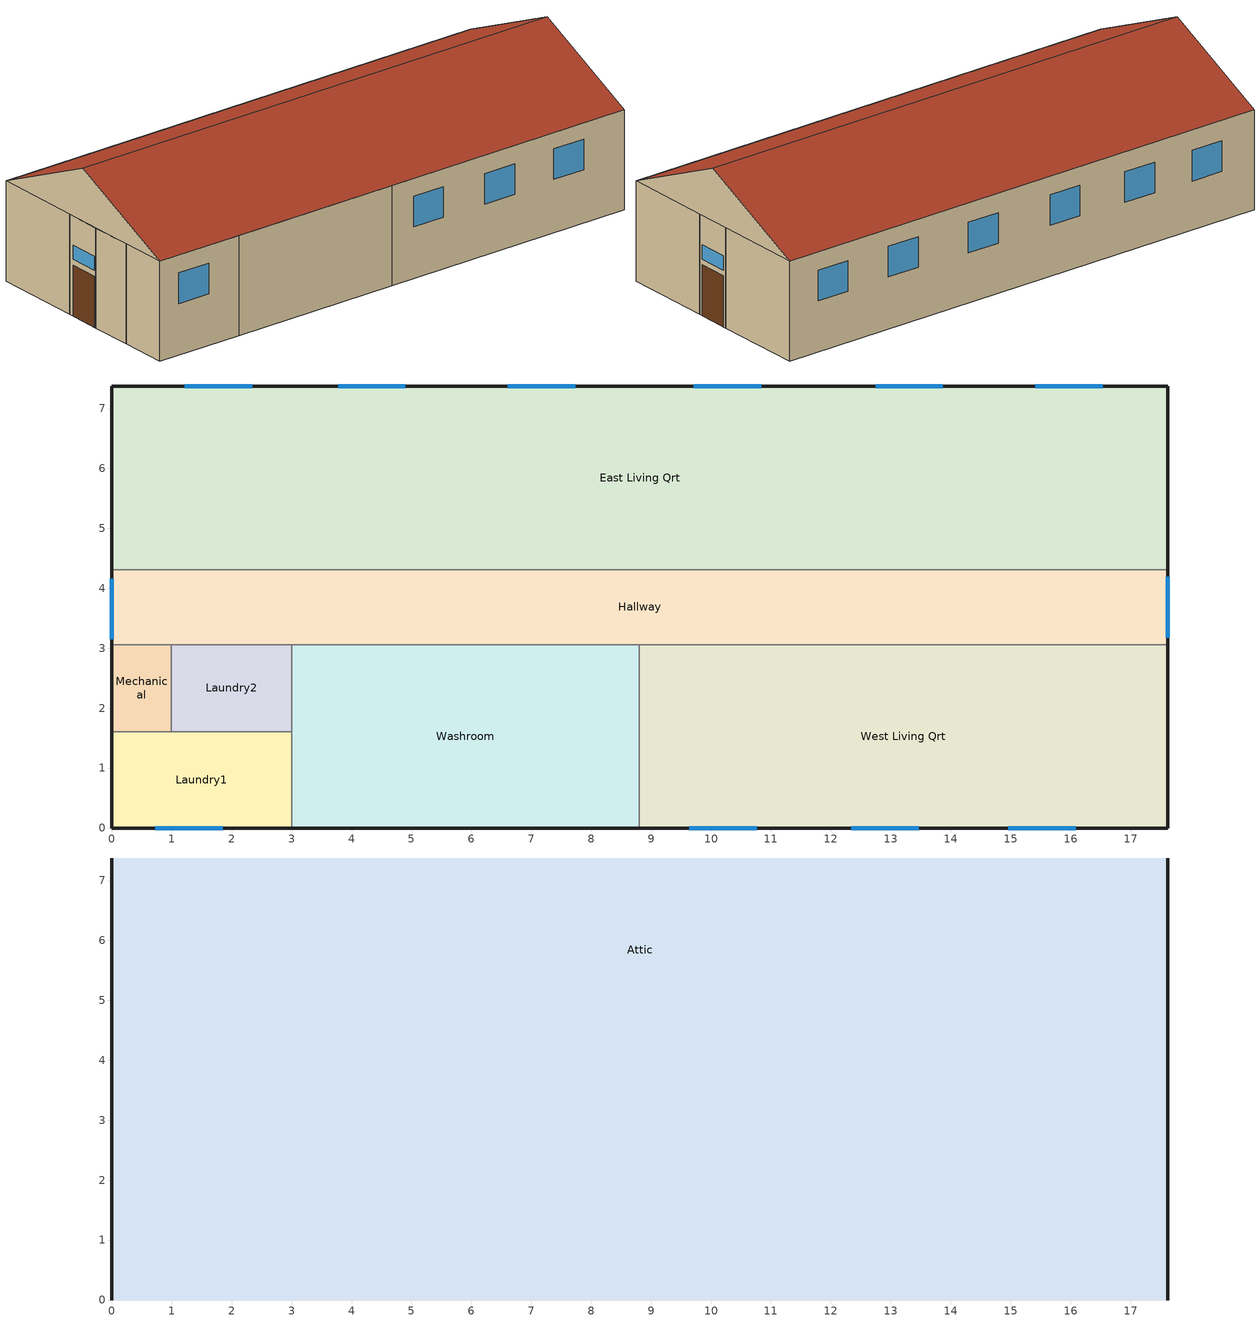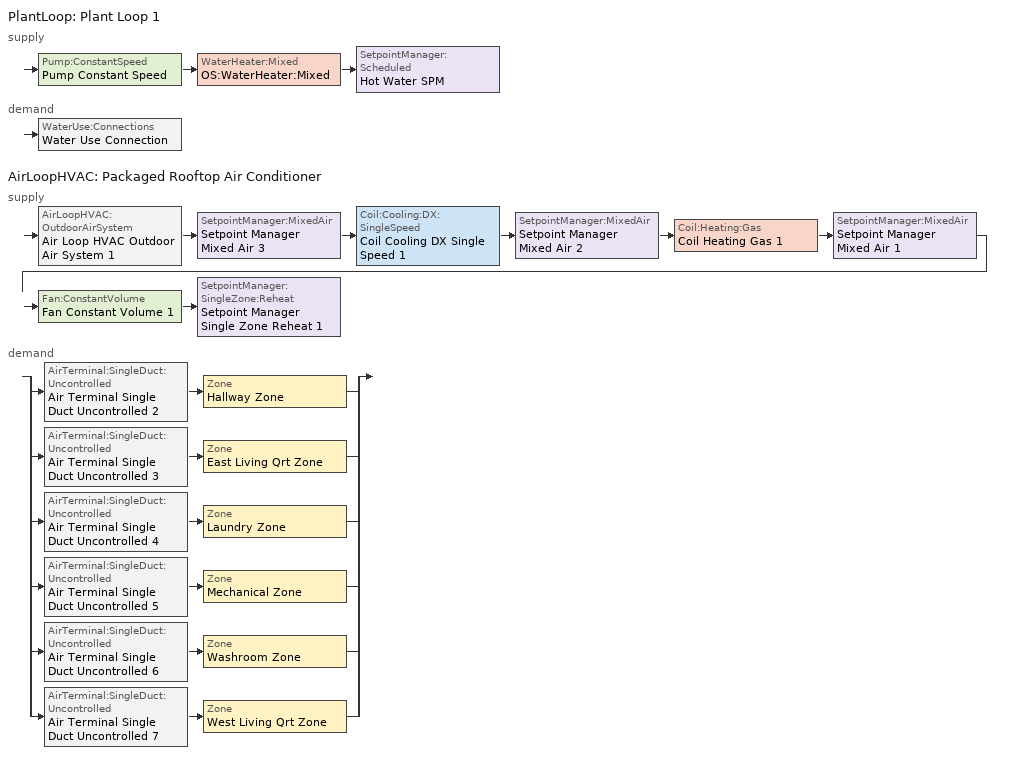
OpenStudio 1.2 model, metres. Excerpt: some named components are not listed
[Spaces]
Laundry1
 floor outside: 3,1.61 3,0 0,0 0,1.61 z0
 wall outside: 0,1.61 0,0 3,0 z0:3.27
 wall to Mechanical: 0.99,1.61 0,1.61 z0:3.27
 wall to Laundry2: 3,1.61 0.99,1.61 z0:3.27
 wall to Washroom: 3,0 3,1.61 z0:3.27
 window: 0.73,0 1.85,0 z1.69:2.68
Washroom
 floor outside: 8.8,3.06 8.8,0 3,0 3,3.06 z0
 wall outside: 3,0 8.8,0 z0:3.27
 wall to Laundry2: 3,3.06 3,1.61 z0:3.27
 wall to Hallway: 8.8,3.06 3,3.06 z0:3.27
 wall to West Living Qrt: 8.8,0 8.8,3.06 z0:3.27
West Living Qrt
 floor outside: 17.62,3.06 17.62,0 8.8,0 8.8,3.06 z0
 wall outside: 8.8,0 17.62,0 17.62,3.06 z0:3.27
 wall to Hallway: 17.62,3.06 8.8,3.06 z0:3.27
 window: 9.64,0 10.76,0 z1.68:2.68; 12.34,0 13.47,0 z1.67:2.67; 14.96,0 16.08,0 z1.74:2.74
Mechanical
 floor outside: 0.99,3.06 0.99,1.61 0,1.61 0,3.06 z0
 wall outside: 0,3.06 0,1.61 z0:3.27
 wall to Hallway: 0.99,3.06 0,3.06 z0:3.27
 wall to Laundry2: 0.99,1.61 0.99,3.06 z0:3.27
Laundry2
 floor outside: 3,3.06 3,1.61 0.99,1.61 0.99,3.06 z0
 wall to Hallway: 3,3.06 0.99,3.06 z0:3.27
Hallway
 floor ground: 17.62,4.31 17.62,3.06 0,3.06 0,4.31 z0
 wall outside: 0,4.31 0,3.06 / 17.62,3.06 17.62,4.31 z0:3.27
 wall to East Living Qrt: 17.62,4.31 0,4.31 z0:3.27
 window: 0,4.16 0,3.15 / 17.62,3.18 17.62,4.19 z1.85:2.31
 door: 0,4.16 0,3.15 / 17.62,3.17 17.62,4.18 z0:1.66
East Living Qrt
 floor outside: 17.62,7.38 17.62,4.31 0,4.31 0,7.38 z0
 wall outside: 17.62,4.31 17.62,7.38 0,7.38 0,4.31 z0:3.27
 window: 16.54,7.38 15.41,7.38 z1.67:2.67; 13.87,7.38 12.74,7.38 z1.7:2.7; 10.84,7.38 9.71,7.38 z1.64:2.64; 7.73,7.38 6.6,7.38 z1.66:2.66; 4.9,7.38 3.77,7.38 z1.62:2.62; 2.34,7.38 1.22,7.38 z1.59:2.59
Attic
 floor to West Living Qrt (V2-BRoof2_rev): 17.62,3.06 17.62,0 8.8,0 8.8,3.06 z3.27
 floor to East Living Qrt (V2-BRoof2_rev): 17.62,7.38 17.62,4.31 0,4.31 0,7.38 z3.27
 floor to Mechanical (V2-BRoof2_rev): 0.99,3.06 0.99,1.61 0,1.61 0,3.06 z3.27
 floor to Laundry2 (V2-BRoof2_rev): 3,3.06 3,1.61 0.99,1.61 0.99,3.06 z3.27
 floor to Washroom (V2-BRoof2_rev): 8.8,3.06 8.8,0 3,0 3,3.06 z3.27
 floor to Hallway (V2-BRoof2_rev): 17.62,4.31 17.62,3.06 0,3.06 0,4.31 z3.27
 floor to Laundry1 (V2-BRoof2_rev): 3,1.61 3,0 0,0 0,1.61 z3.27
 wall outside (Outside_Roof): 17.62,3.69,5 17.62,0,3.27 17.62,7.38,3.27; 0,3.69,5 0,7.38,3.27 0,0,3.27
 roof outside: 0,3.69,5 0,0,3.27 17.62,0,3.27 17.62,3.69,5; 17.62,3.69,5 17.62,7.38,3.27 0,7.38,3.27 0,3.69,5
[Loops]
PlantLoop 'Plant Loop 1'
 supply: Pump:ConstantSpeed 'Pump Constant Speed' > WaterHeater:Mixed 'OS:WaterHeater:Mixed' > SetpointManager:Scheduled 'Hot Water SPM'
 demand: WaterUse:Connections 'Water Use Connection'
AirLoopHVAC 'Packaged Rooftop Air Conditioner'
 supply: AirLoopHVAC:OutdoorAirSystem 'Air Loop HVAC Outdoor Air System 1' > SetpointManager:MixedAir 'Setpoint Manager Mixed Air 3' > Coil:Cooling:DX:SingleSpeed 'Coil Cooling DX Single Speed 1' > SetpointManager:MixedAir 'Setpoint Manager Mixed Air 2' > Coil:Heating:Gas 'Coil Heating Gas 1' > SetpointManager:MixedAir 'Setpoint Manager Mixed Air 1' > Fan:ConstantVolume 'Fan Constant Volume 1' > SetpointManager:SingleZone:Reheat 'Setpoint Manager Single Zone Reheat 1'
 demand: split
  | AirTerminal:SingleDuct:Uncontrolled 'Air Terminal Single Duct Uncontrolled 2' > Zone 'Hallway Zone'
  | AirTerminal:SingleDuct:Uncontrolled 'Air Terminal Single Duct Uncontrolled 3' > Zone 'East Living Qrt Zone'
  | AirTerminal:SingleDuct:Uncontrolled 'Air Terminal Single Duct Uncontrolled 4' > Zone 'Laundry Zone'
  | AirTerminal:SingleDuct:Uncontrolled 'Air Terminal Single Duct Uncontrolled 5' > Zone 'Mechanical Zone'
  | AirTerminal:SingleDuct:Uncontrolled 'Air Terminal Single Duct Uncontrolled 6' > Zone 'Washroom Zone'
  | AirTerminal:SingleDuct:Uncontrolled 'Air Terminal Single Duct Uncontrolled 7' > Zone 'West Living Qrt Zone'
[Site]
Site 1: Latitude {deg}=44.12; Longitude {deg}=-77.53; Time Zone {hr}=-5; Elevation {m}=86
[SizingPeriod:DesignDay] Barometric Pressure {Pa}=100296; Sky Clearness=0; Rain Indicator=0; Snow Indicator=0; Day of Month=21; Daylight Saving Time Indicator=0; Dry-Bulb Temperature Range Modifier Type=DefaultMultipliers
Name | Maximum Dry-Bulb Temperature {C} | Daily Dry-Bulb Temperature Range {deltaC} | Humidity Indicating Conditions at Maximum Dry-Bulb {BasedOnField A3} | Wind Speed {m/s} | Wind Direction {deg} | Month | Day Type | Humidity Indicating Type | Solar Model Indicator | ASHRAE Taub | ASHRAE Taud
Trenton Ann Clg .4% Condns Enth=>MDB | 27.5 | 9.9 | 70700 | 5.1 | 220 | 7 | SummerDesignDay | Enthalpy | ASHRAETau | 0.459 | 2.014
Trenton Ann Htg 99.6% Condns DB | -21.8 | 0 | -21.8 | 2.9 | 50 | 1 | WinterDesignDay | Wetbulb | ASHRAEClearSky
Trenton Ann Clg .4% Condns DP=>MDB | 26 | 9.9 | 22.2 | 5.1 | 220 | 7 | SummerDesignDay | Dewpoint | ASHRAETau | 0.459 | 2.014
Trenton Ann Htg Wind 99.6% Condns WS=>MCDB | -3.4 | 0 | -3.4 | 13.4 | 50 | 1 | WinterDesignDay | Wetbulb | ASHRAEClearSky
Trenton Ann Hum_n 99.6% Condns DP=>MCDB | -21 | 0 | -27.1 | 2.9 | 50 | 1 | WinterDesignDay | Dewpoint | ASHRAEClearSky
Trenton Ann Clg .4% Condns WB=>MDB | 27.5 | 9.9 | 23.5 | 5.1 | 220 | 7 | SummerDesignDay | Wetbulb | ASHRAETau | 0.459 | 2.014
Trenton Ann Clg .4% Condns DB=>MWB | 29.2 | 9.9 | 22.1 | 5.1 | 220 | 7 | SummerDesignDay | Wetbulb | ASHRAETau | 0.459 | 2.014
[Building]
Trenton Base Bldg 260: North Axis {deg}=-0; Default Construction Set=Trenton_Construction_Set
[Construction]
000_Exterior Window: 000_Clear 3mm, 000_Air 13mm, 000_Clear 3mm
000_Interior Window: 000_Clear 3mm
V2-BWall2: F08 Metal surface, Sheathing - regular density - 12.7mm, Insulation: Cellular glass - 85mm, Gypsum or plaster board - 5.9mm
MNECB_Uvalue_GrdConcreteFlr: Insulation: Expanded polystyrene - extruded (smooth skin surface) (CFC-12 exp.) 25mm, M14a 100mm heavyweight concrete
IntPartition: G01 16mm gypsum board, 000_F05 Ceiling air space resistance, G01 16mm gypsum board
MNECBUvalue_Window: MNECB1997_Window
PersonDoor: PersonDoorMat
Outside_Roof: Gypsum or plaster board - 5.9mm
V2-BRoof2_rev: Sheathing - regular density - 12.7mm, Insulation: Cellular glass - 141mm
MNECB_Uvalue_ExpConcreteFlr: Insulation: Expanded polystyrene - extruded (smooth skin surface) (CFC-12 exp.) 55mm, M14a 100mm heavyweight concrete
[DefaultConstructionSet]
Trenton_Construction_Set: Default Exterior Surface Constructions=ASHRAE_189.1-2009_ClimateZone 4-5 (mdoff)_Exterior_DefSurfCons; Default Interior Surface Constructions=000_Interior_DefSurfCons; Default Ground Contact Surface Constructions=000_Ground_DefSurfCons; Default Exterior SubSurface Constructions=ASHRAE_189.1-2009_ClimateZone 4-5 (mdoff)_Exterior_DefSubCons; Default Interior SubSurface Constructions=000_Interior_DefSubCons; Interior Partition Construction=IntPartition
[DefaultSubSurfaceConstructions] Door Construction=PersonDoor
Name | Glass Door Construction | Skylight Construction | Tubular Daylight Dome Construction | Tubular Daylight Diffuser Construction | Fixed Window Construction
000_Interior_DefSubCons | 000_Exterior Window | 000_Exterior Window | 000_Interior Window | 000_Interior Window
ASHRAE_189.1-2009_ClimateZone 4-5 (mdoff)_Exterior_DefSubCons |  |  |  |  | MNECBUvalue_Window
[DefaultSurfaceConstructions]
Name | Floor Construction | Wall Construction | Roof Ceiling Construction
000_Ground_DefSurfCons | MNECB_Uvalue_GrdConcreteFlr
000_Interior_DefSurfCons |  | IntPartition
ASHRAE_189.1-2009_ClimateZone 4-5 (mdoff)_Exterior_DefSurfCons | MNECB_Uvalue_ExpConcreteFlr | V2-BWall2 | Outside_Roof
[Material:AirGap]
000_F05 Ceiling air space resistance: Thermal Resistance=0.18
[WindowMaterial:Gas]
000_Air 13mm: Gas Type=Air; Thickness=0.0127
[WindowMaterial:Glazing]
000_Clear 3mm: Optical Data Type=SpectralAverage; Thickness=0.003; Solar Transmittance at Normal Incidence=0.837; Front Side Solar Reflectance at Normal Incidence=0.075; Back Side Solar Reflectance at Normal Incidence=0.075; Visible Transmittance at Normal Incidence=0.898; Front Side Visible Reflectance at Normal Incidence=0.081; Back Side Visible Reflectance at Normal Incidence=0.081; Infrared Transmittance at Normal Incidence=0; Front Side Infrared Hemispherical Emissivity=0.84; Back Side Infrared Hemispherical Emissivity=0.84; Conductivity=0.9
[Material]
Name | Roughness | Thickness {m} | Conductivity {W/m-K} | Density {kg/m3} | Specific Heat {J/kg-K} | Thermal Absorptance | Solar Absorptance | Visible Absorptance
Insulation: Cellular glass - 141mm | MediumRough | 0.1405 | 0.05 | 136 | 750
Sheathing - regular density - 12.7mm | Smooth | 0.0127 | 0.055 | 290 | 1300
F08 Metal surface | Smooth | 0.0008 | 45.28 | 7824 | 500 | 0.9 | 0.7 | 0.7
Insulation: Cellular glass - 85mm | MediumRough | 0.085 | 0.05 | 136 | 750
Gypsum or plaster board - 5.9mm | MediumSmooth | 0.0059 | 0.58 | 800 | 1090
Insulation: Expanded polystyrene - extruded (smooth skin surface) (CFC-12 exp.) 25mm; Insulation: Expanded polystyrene - extruded (smooth skin surface) (CFC-12 exp.) 55mm | MediumSmooth | 0.0254 | 0.029 | 29 | 1210 | 0.9 | 0.7 | 0.7
M14a 100mm heavyweight concrete | MediumRough | 0.1016 | 1.95 | 2240 | 900 | 0.9 | 0.7 | 0.7
G01 16mm gypsum board | MediumSmooth | 0.0159 | 0.16 | 800 | 1090 | 0.9 | 0.7 | 0.7
[WindowMaterial:SimpleGlazingSystem]
MNECB1997_Window: U-Factor {W/m2-K}=2.8; Solar Heat Gain Coefficient=0.5
[Material:NoMass]
PersonDoorMat: Roughness=Smooth; Thermal Resistance {m2-K/W}=0.304; Thermal Absorptance=0.9; Solar Absorptance=0.7; Visible Absorptance=0.7
[SpaceType]
Name | Default Construction Set | Default Schedule Set | Design Specification Outdoor Air Object
Empty Space Type | Trenton_Construction_Set
MNECB-Dormitory-Bedroom-sched-G | Trenton_Construction_Set | NECB-G | MNECB-Dormitory-Bedroom-sched-G-oa
MNECB-Service and Common-Corridors-sched-*- | Trenton_Construction_Set | NECB-G | MNECB-Service and Common-Corridors-sched-*-
MNECB-Service and Common-Mechanical/electrical room-sched-*- | Trenton_Construction_Set | NECB-G | MNECB-Service and Common-Mechanical/electrical room-sched-*-oa
MNECB-Service and Common-Toilet and Washrooms-sched-*- |  | NECB-G | MNECB-Dormitory-Bedroom-sched-G-oa
[DesignSpecification:OutdoorAir]
Name | Outdoor Air Flow per Person {m3/s-person} | Outdoor Air Flow per Floor Area {m3/s-m2} | Outdoor Air Flow Rate {m3/s}
MNECB-Dormitory-Bedroom-sched-G-oa | 0.0075 | 0 | 0
MNECB-Service and Common-Corridors-sched-*- | 0.025 | 0
MNECB-Service and Common-Mechanical/electrical room-sched-*-oa | 0.05
[BuildingStory] Nominal Z Coordinate {m}=0; Nominal Floor to Floor Height {m}=3.27
Building Story 1; Building Story 2
[Space]
Name | Space Type | Building Story | Thermal Zone
Laundry1; Laundry2 | MNECB-Dormitory-Bedroom-sched-G | Building Story 1 | Laundry Zone
Washroom | MNECB-Service and Common-Toilet and Washrooms-sched-*- | Building Story 1 | Washroom Zone
West Living Qrt | MNECB-Dormitory-Bedroom-sched-G | Building Story 1 | West Living Qrt Zone
Mechanical | MNECB-Service and Common-Mechanical/electrical room-sched-*- | Building Story 1 | Mechanical Zone
Hallway | MNECB-Service and Common-Corridors-sched-*- | Building Story 1 | Hallway Zone
East Living Qrt | MNECB-Dormitory-Bedroom-sched-G | Building Story 1 | East Living Qrt Zone
Attic | Empty Space Type | Building Story 2 | Attic Zone
[ThermalZone] Use Ideal Air Loads=No
Name | Zone Inside Convection Algorithm | Zone Outside Convection Algorithm | Thermostat | Multiplier
East Living Qrt Zone | TARP | TARP | Thermostat Setpoint Dual Setpoint 1
Hallway Zone | TARP | TARP | Thermostat Setpoint Dual Setpoint 2 | 1
Laundry Zone | TARP | TARP | Thermostat Setpoint Dual Setpoint 3
Mechanical Zone | TARP | TARP | Thermostat Setpoint Dual Setpoint 4
Washroom Zone | TARP | TARP | Thermostat Setpoint Dual Setpoint 5
West Living Qrt Zone | TARP | TARP | Thermostat Setpoint Dual Setpoint 6
Attic Zone
[Sizing:Zone] Zone Cooling Design Supply Air Humidity Ratio {kg-H2O/kg-air}=0.0085; Zone Heating Design Supply Air Humidity Ratio {kg-H2O/kg-air}=0.008; Heating Design Air Flow Method=DesignDay
East Living Qrt Zone: Zone Cooling Design Supply Air Temperature {C}=12.8; Zone Heating Design Supply Air Temperature {C}=45; Cooling Minimum Air Flow per Zone Floor Area {m3/s-m2}=0.000762; Cooling Minimum Air Flow {m3/s}=0; Cooling Minimum Air Flow Fraction=0; Heating Design Air Flow Rate {m3/s}=0; Heating Maximum Air Flow per Zone Floor Area {m3/s-m2}=0.002032
Hallway Zone: Zone Cooling Design Supply Air Temperature {C}=12.8; Zone Heating Design Supply Air Temperature {C}=45; Cooling Minimum Air Flow per Zone Floor Area {m3/s-m2}=0.000762; Cooling Minimum Air Flow {m3/s}=0; Heating Design Air Flow Rate {m3/s}=0; Heating Maximum Air Flow per Zone Floor Area {m3/s-m2}=0.002032; Zone Heating Sizing Factor=0; Zone Cooling Sizing Factor=0; Cooling Design Air Flow Rate {m3/s}=0; Heating Maximum Air Flow {m3/s}=0.141576; Heating Maximum Air Flow Fraction=0.3; Design Zone Air Distribution Effectiveness in Cooling Mode=1; Design Zone Air Distribution Effectiveness in Heating Mode=1
Laundry Zone; Washroom Zone; West Living Qrt Zone: Zone Cooling Design Supply Air Temperature {C}=12.8; Zone Heating Design Supply Air Temperature {C}=45
Mechanical Zone: Zone Cooling Design Supply Air Temperature {C}=12.8; Zone Heating Design Supply Air Temperature {C}=45; Heating Maximum Air Flow {m3/s}=0.141576; Heating Maximum Air Flow Fraction=0.3; Design Zone Air Distribution Effectiveness in Cooling Mode=1; Design Zone Air Distribution Effectiveness in Heating Mode=1
Attic Zone: Zone Cooling Design Supply Air Temperature {C}=14; Zone Heating Design Supply Air Temperature {C}=40
[Zone equipment]
East Living Qrt Zone: Air Terminal Single Duct Uncontrolled 3
Hallway Zone: Air Terminal Single Duct Uncontrolled 2
Laundry Zone: Air Terminal Single Duct Uncontrolled 4
Mechanical Zone: Air Terminal Single Duct Uncontrolled 5
Washroom Zone: Air Terminal Single Duct Uncontrolled 6
West Living Qrt Zone: Air Terminal Single Duct Uncontrolled 7
[DefaultScheduleSet]
NECB-G: Hours of Operation Schedule=NECB-G-Fan; Number of People Schedule=NECB-G-Occ; Lighting Schedule=NECB-G-Ltg; Electric Equipment Schedule=NECB-G-Equ; Hot Water Equipment Schedule=NECB-G-HW
[ThermostatSetpoint:DualSetpoint] Heating Setpoint Temperature Schedule=NECB-G-Htg; Cooling Setpoint Temperature Schedule=NECB-G-Clg
Thermostat Setpoint Dual Setpoint 1; Thermostat Setpoint Dual Setpoint 2; Thermostat Setpoint Dual Setpoint 3; Thermostat Setpoint Dual Setpoint 4; Thermostat Setpoint Dual Setpoint 5; Thermostat Setpoint Dual Setpoint 6
[People] Activity Level Schedule=ActivityLevel
Name | People Definition | Space or SpaceType
People 5 | MNECB-Dormitory-Bedroom-sched-G-people_def | MNECB-Dormitory-Bedroom-sched-G
People 7 | MNECB-Service and Common-Corridors-sched-*-people_def | MNECB-Service and Common-Corridors-sched-*-
People 6 | MNECB-Service and Common-Mechanical/electrical room-sched-*-people_def | MNECB-Service and Common-Mechanical/electrical room-sched-*-
People 8 | MNECB-Service and Common-Toilet and Washrooms-sched-*-people_def | MNECB-Service and Common-Toilet and Washrooms-sched-*-
[People:Definition] Number of People Calculation Method=Area/Person; Fraction Radiant=0.3
Name | Space Floor Area per Person {m2/person} | Carbon Dioxide Generation Rate {m3/s-W} | Sensible Heat Fraction
MNECB-Dormitory-Bedroom-sched-G-people_def | 25 | 3.8e-008
MNECB-Service and Common-Corridors-sched-*-people_def | 100
MNECB-Service and Common-Mechanical/electrical room-sched-*-people_def | 200
MNECB-Service and Common-Toilet and Washrooms-sched-*-people_def | 30 | 3.8e-008 | Autocalculate
[Lights]
Name | Lights Definition | Space or SpaceType
Lights 5 | MNECB-Dormitory-Bedroom-sched-G-lighting_W_per_m2_def | MNECB-Dormitory-Bedroom-sched-G
Lights 7 | MNECB-Service and Common-Corridors-sched-*-lighting_W_per_m2_def | MNECB-Service and Common-Corridors-sched-*-
Lights 6 | MNECB-Service and Common-Mechanical/electrical room-sched-*-lighting_W_per_m2_def | MNECB-Service and Common-Mechanical/electrical room-sched-*-
Lights 8 | MNECB-Service and Common-Toilet and Washrooms-sched-*-lighting_W_per_m2_def | MNECB-Service and Common-Toilet and Washrooms-sched-*-
[Lights:Definition] Design Level Calculation Method=Watts/Area; Fraction Radiant=0; Fraction Visible=0; Return Air Fraction=0
Name | Watts per Space Floor Area {W/m2}
MNECB-Dormitory-Bedroom-sched-G-lighting_W_per_m2_def | 11.8
MNECB-Service and Common-Corridors-sched-*-lighting_W_per_m2_def | 8.6
MNECB-Service and Common-Mechanical/electrical room-sched-*-lighting_W_per_m2_def | 7.5
MNECB-Service and Common-Toilet and Washrooms-sched-*-lighting_W_per_m2_def | 8.7
[ElectricEquipment]
Name | Electric Equipment Definition | Space or SpaceType
Electric Equipment 5 | MNECB-Dormitory-Bedroom-sched-G-equipment_W_per_m2_def | MNECB-Dormitory-Bedroom-sched-G
Electric Equipment 7 | MNECB-Service and Common-Corridors-sched-*-equipment_W_per_m2_def | MNECB-Service and Common-Corridors-sched-*-
Electric Equipment 6 | MNECB-Service and Common-Mechanical/electrical room-sched-*-equipment_W_per_m2_def | MNECB-Service and Common-Mechanical/electrical room-sched-*-
Electric Equipment 8 | MNECB-Service and Common-Toilet and Washrooms-sched-*-equipment_W_per_m2_def | MNECB-Service and Common-Toilet and Washrooms-sched-*-
[ElectricEquipment:Definition] Design Level Calculation Method=Watts/Area; Fraction Latent=0; Fraction Radiant=0; Fraction Lost=0
Name | Watts per Space Floor Area {W/m2}
MNECB-Dormitory-Bedroom-sched-G-equipment_W_per_m2_def | 2.5
MNECB-Service and Common-Corridors-sched-*-equipment_W_per_m2_def | 0
MNECB-Service and Common-Mechanical/electrical room-sched-*-equipment_W_per_m2_def; MNECB-Service and Common-Toilet and Washrooms-sched-*-equipment_W_per_m2_def | 1
[SpaceInfiltration:DesignFlowRate] Design Flow Rate {m3/s}=0
Name | Space or SpaceType | Schedule | Design Flow Rate Calculation Method | Flow per Exterior Surface Area {m3/s-m2} | Air Changes per Hour {1/hr} | Flow per Space Floor Area {m3/s-m2} | Constant Term Coefficient
Space Infiltration Design Flow Rate 4 | MNECB-Dormitory-Bedroom-sched-G | InfiltrationSch | Flow/ExteriorWallArea | 0.00035 | 0
Space Infiltration Design Flow Rate 5 | MNECB-Service and Common-Corridors-sched-*- | InfiltrationSch | Flow/ExteriorWallArea | 0.00035 | 0
Space Infiltration Design Flow Rate 6 | MNECB-Service and Common-Mechanical/electrical room-sched-*- | InfiltrationSch | Flow/ExteriorWallArea | 0.00035 | 0
Space Infiltration Design Flow Rate 8 | MNECB-Service and Common-Toilet and Washrooms-sched-*- | AlwaysON | Flow/ExteriorWallArea | 0.00035 | 0
Space Infiltration Design Flow Rate 1 | Attic | AlwaysON | AirChanges/Hour | 0 | 1 | 0 | 1
[WaterUse:Equipment:Definition]
Water Use Equipment Definition 1: Peak Flow Rate {m3/s}=2.64e-05
[WaterUse:Equipment] Water Use Equipment Definition=Water Use Equipment Definition 1; Flow Rate Fraction Schedule=NECB-G-HW
Name | Space
Water Use Equipment 1; Water Use Equipment 2 | Laundry1
Water Use Equipment 3
[PlantLoop]
Plant Loop 1: Plant Loop Volume {m3}=Autocalculate
[Sizing:Plant]
Plant Loop 1: Loop Type=Heating; Design Loop Exit Temperature {C}=82; Loop Design Temperature Difference {deltaC}=11
[WaterHeater:Mixed]
OS:WaterHeater:Mixed: Tank Volume {m3}=0.189; Setpoint Temperature Schedule=Water Heater Setpoint Temperature; Deadband Temperature Difference {deltaC}=2; Maximum Temperature Limit {C}=82.22; Heater Control Type=Cycle; Heater Maximum Capacity {W}=10000; Heater Minimum Capacity {W}=0; Heater Fuel Type=NaturalGas; Heater Thermal Efficiency=0.9; Off Cycle Parasitic Fuel Consumption Rate {W}=0; Off Cycle Parasitic Fuel Type=NaturalGas; Off Cycle Parasitic Heat Fraction to Tank=0.8; On Cycle Parasitic Fuel Type=NaturalGas; Ambient Temperature Indicator=ThermalZone; Ambient Temperature Schedule=Water Heater Ambient Temperature; Ambient Temperature Thermal Zone=Mechanical Zone; Off Cycle Loss Coefficient to Ambient Temperature {W/K}=0; Off Cycle Loss Fraction to Thermal Zone=1; On Cycle Loss Coefficient to Ambient Temperature {W/K}=0; On Cycle Loss Fraction to Thermal Zone=1; Peak Use Flow Rate {m3/s}=2.64e-05; Use Flow Rate Fraction Schedule=NECB-G-HW; Cold Water Supply Temperature Schedule=Water Heater Cold Water Temperature; Use Side Effectiveness=1; Source Side Effectiveness=1; Use Side Design Flow Rate {m3/s}=autosize; Source Side Design Flow Rate {m3/s}=autosize; Indirect Water Heating Recovery Time {hr}=1.5
[Pump:ConstantSpeed]
Pump Constant Speed: Rated Flow Rate {m3/s}=autosize; Rated Pump Head {Pa}=0.001; Rated Power Consumption {W}=autosize; Motor Efficiency=0.9; Fraction of Motor Inefficiencies to Fluid Stream=0; Pump Control Type=Intermittent
[SetpointManager:Scheduled]
Hot Water SPM: Control Variable=Temperature; Schedule=Water Heater Setpoint Temperature
[WaterUse:Connections]
Water Use Connection: Water Use Equipment Name 1=Water Use Equipment 3
[AirLoopHVAC]
Packaged Rooftop Air Conditioner: Design Supply Air Flow Rate {m3/s}=AutoSize
[AvailabilityManager:Scheduled]
Availability Manager Scheduled 1: Schedule=Always On Discrete
[Sizing:System]
Packaged Rooftop Air Conditioner: Type of Load to Size On=Sensible; Design Outdoor Air Flow Rate {m3/s}=0.078; Minimum System Air Flow Ratio=1; Preheat Design Temperature {C}=-99; Preheat Design Humidity Ratio {kg-H2O/kg-Air}=0.008; Precool Design Temperature {C}=99; Precool Design Humidity Ratio {kg-H2O/kg-Air}=0.008; Central Cooling Design Supply Air Temperature {C}=12.8; Central Heating Design Supply Air Temperature {C}=45; Sizing Option=NonCoincident; 100% Outdoor Air in Cooling=No; 100% Outdoor Air in Heating=No; Central Cooling Design Supply Air Humidity Ratio {kg-H2O/kg-Air}=0.0085; Central Heating Design Supply Air Humidity Ratio {kg-H2O/kg-Air}=0.008; Cooling Design Air Flow Method=DesignDay; Cooling Design Air Flow Rate {m3/s}=0; Heating Design Air Flow Method=DesignDay; Heating Design Air Flow Rate {m3/s}=0
[Fan:ConstantVolume]
Fan Constant Volume 1: Availability Schedule=Always On Discrete; Fan Efficiency=0.7; Pressure Rise {Pa}=600; Maximum Flow Rate {m3/s}=Autosize; Motor Efficiency=0.9
[Coil:Heating:Gas]
Coil Heating Gas 1: Availability Schedule=Always On Discrete; Gas Burner Efficiency=0.93; Nominal Capacity {W}=AutoSize; Parasitic Electric Load {W}=0; Parasitic Gas Load {W}=0
[Coil:Cooling:DX:SingleSpeed]
Coil Cooling DX Single Speed 1: Availability Schedule=Always On Discrete; Rated Total Cooling Capacity {W}=autosize; Rated Sensible Heat Ratio=autosize; Rated COP {W/W}=3; Rated Air Flow Rate {m3/s}=autosize; Rated Evaporator Fan Power Per Volume Flow Rate {W/(m3/s)}=600; Total Cooling Capacity Function of Temperature Curve=Curve Biquadratic 1; Total Cooling Capacity Function of Flow Fraction Curve=Curve Quadratic 1; Energy Input Ratio Function of Temperature Curve=Curve Biquadratic 2; Energy Input Ratio Function of Flow Fraction Curve=Curve Quadratic 2; Part Load Fraction Correlation Curve=Curve Quadratic 3; Nominal Time for Condensate Removal to Begin {s}=0; Maximum Cycling Rate {cycles/hr}=0; Condenser Type=AirCooled; Evaporative Condenser Effectiveness=0; Evaporative Condenser Air Flow Rate {m3/s}=Autosize; Evaporative Condenser Pump Rated Power Consumption {W}=Autosize; Crankcase Heater Capacity {W}=0; Maximum Outdoor Dry-Bulb Temperature for Crankcase Heater Operation {C}=0; Basin Heater Capacity {W/K}=0; Basin Heater Setpoint Temperature {C}=10
[SetpointManager:SingleZone:Reheat]
Setpoint Manager Single Zone Reheat 1: Minimum Supply Air Temperature {C}=-99; Maximum Supply Air Temperature {C}=99; Control Zone=Hallway Zone
[Controller:OutdoorAir]
Controller Outdoor Air 1: Minimum Outdoor Air Flow Rate {m3/s}=0.078; Maximum Outdoor Air Flow Rate {m3/s}=Autosize; Economizer Control Type=NoEconomizer; Economizer Maximum Limit Dry-Bulb Temperature {C}=28; Economizer Maximum Limit Enthalpy {J/kg}=64000; Economizer Minimum Limit Dry-Bulb Temperature {C}=-100; Minimum Outdoor Air Schedule=AlwaysON; Controller Mechanical Ventilation=Controller Mechanical Ventilation 1; High Humidity Control=No
[Controller:MechanicalVentilation]
Controller Mechanical Ventilation 1: Availability Schedule=Always On Discrete; System Outdoor Air Method=ZoneSum
[AirLoopHVAC:OutdoorAirSystem]
Air Loop HVAC Outdoor Air System 1: Controller=Controller Outdoor Air 1
[AirTerminal:SingleDuct:Uncontrolled] Availability Schedule=Always On Discrete; Maximum Air Flow Rate {m3/s}=AutoSize
Air Terminal Single Duct Uncontrolled 2; Air Terminal Single Duct Uncontrolled 3; Air Terminal Single Duct Uncontrolled 4; Air Terminal Single Duct Uncontrolled 5; Air Terminal Single Duct Uncontrolled 6; Air Terminal Single Duct Uncontrolled 7
[Schedule:Constant]
Always On Discrete: Value=1
[Schedule:Ruleset]
NECB-G-Fan: Default Day Schedule=Schedule Day 52
NECB-G-Occ: Default Day Schedule=Schedule Day 49
NECB-G-Ltg: Default Day Schedule=Schedule Day 50
NECB-G-Equ: Default Day Schedule=Schedule Day 51
NECB-G-HW: Default Day Schedule=Schedule Day 56
ActivityLevel: Default Day Schedule=Schedule Day 1
NECB-G-Clg: Default Day Schedule=Schedule Day 54; Summer Design Day Schedule=Schedule Day 75
NECB-G-Htg: Default Day Schedule=Schedule Day 55; Winter Design Day Schedule=Schedule Day 74
InfiltrationSch: Default Day Schedule=Schedule Day 2
Water Heater Setpoint Temperature: Default Day Schedule=Water Heater Setpoint Temperature Default
Water Heater Ambient Temperature: Default Day Schedule=Water Heater Ambient Temperature Default
Water Heater Cold Water Temperature: Default Day Schedule=Schedule Day 3
AlwaysON: Default Day Schedule=Schedule Day 73
[Schedule:Day]
Schedule Day 52; Schedule Day 2; Schedule Day 73: 24, 0, 1
Schedule Day 49: 6, 0, 1, 18, 0, 0, 24, 0, 1
Schedule Day 50: 4, 0, 0, 6, 0, 1, 18, 0, 0, 24, 0, 1
Schedule Day 51: 4, 0, 0, 6, 0, 1, 18, 0, 0.00537062, 24, 0, 1
Schedule Day 56: 4, 0, 0, 6, 0, 1, 18, 0, 0, 24, 0, 0.5
Schedule Day 1: 24, 0, 130
Schedule Day 54; Schedule Day 75: 24, 0, 24
Schedule Day 55; Schedule Day 8; Schedule Day 10; Schedule Day 74: 24, 0, 20
Water Heater Setpoint Temperature Default: 24, 0, 60
Water Heater Ambient Temperature Default: 24, 0, 22
Schedule Day 3: 24, 0, 15
Schedule Day 9: 24, 0, -99
[Curve:Biquadratic] Minimum Value of x {BasedOnField A2}=17; Maximum Value of x {BasedOnField A2}=22; Minimum Value of y {BasedOnField A3}=13; Maximum Value of y {BasedOnField A3}=46
Name | Coefficient1 Constant | Coefficient2 x | Coefficient3 x**2 | Coefficient4 y | Coefficient5 y**2 | Coefficient6 x*y
Curve Biquadratic 1 | 0.42415 | 0.04426 | -0.00042 | 0.00333 | -8e-005 | -0.00021
Curve Biquadratic 2 | 1.23649 | -0.02431 | 0.00057 | -0.01434 | 0.00063 | -0.00038
[Curve:Quadratic]
Name | Coefficient1 Constant | Coefficient2 x | Coefficient3 x**2 | Minimum Value of x {BasedOnField A2} | Maximum Value of x {BasedOnField A2}
Curve Quadratic 1 | 0.77136 | 0.34053 | -0.11088 | 0.75918 | 1.13877
Curve Quadratic 2 | 1.2055 | -0.32953 | 0.12308 | 0.75918 | 1.13877
Curve Quadratic 3 | 0.771 | 0.229 | 0 | 0 | 1
[Schedule:Rule] Schedule Ruleset=NECB-G-Htg; Date Specification Type=DateRange; Start Day=1
Name | Rule Order | Day Schedule | Start Month | End Month | End Day
Schedule Rule 4 | 2 | Schedule Day 8 | 1 | 5 | 31
Schedule Rule 5 | 1 | Schedule Day 9 | 6 | 9 | 30
Schedule Rule 6 | 0 | Schedule Day 10 | 10 | 12 | 31
